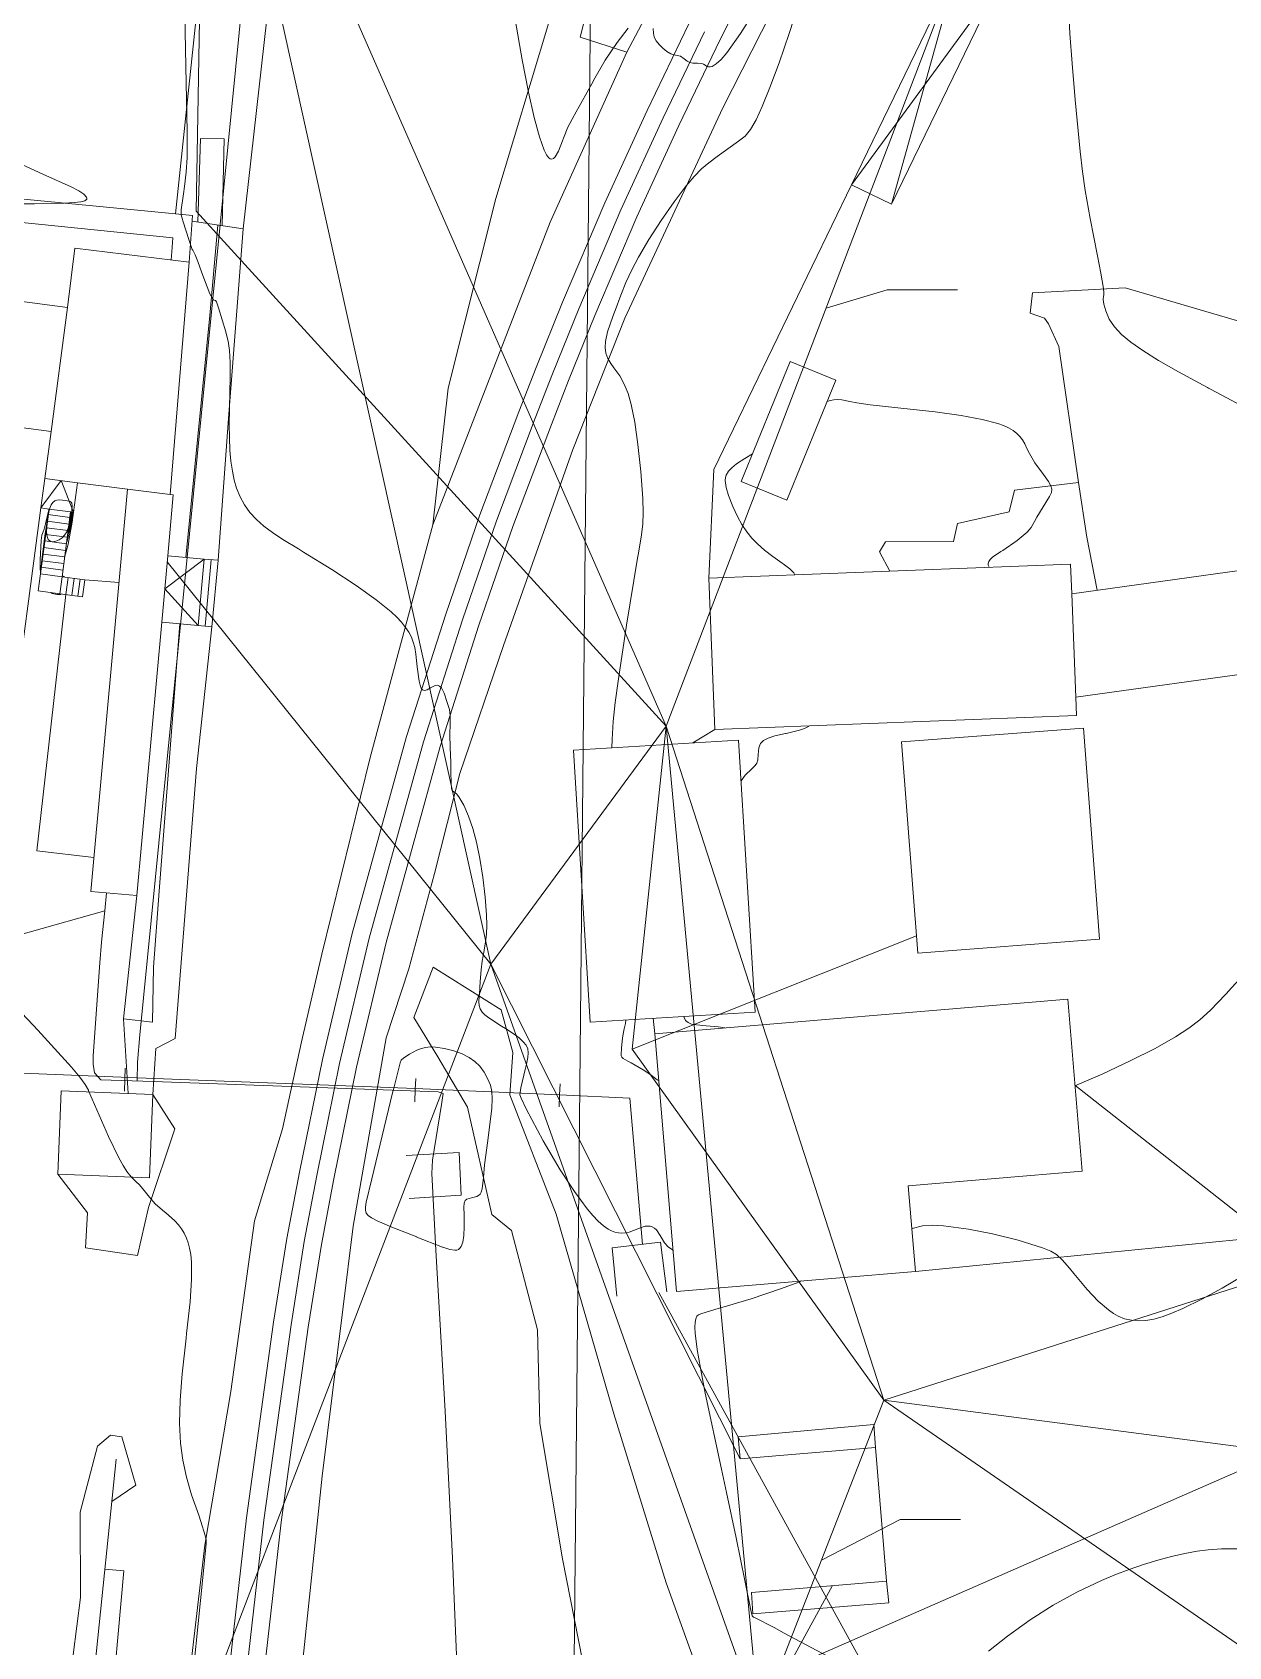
# Model space of a CAD drawing. Header units: metres. Extents: x 1233805 to 1234355, y 654698 to 655114.
# Drawn here: x 1233937.4 to 1233991.4, y 654830.2 to 654903 of the extents above; entities that cross this region are included whole.
import ezdxf

# ---------------------------------------------------------------- set-up
doc = ezdxf.new("R2010")
doc.units = ezdxf.units.M

msp = doc.modelspace()

# ---------------------------------------------------------------- linework, layer by layer
at = {"layer": 'ИИ_ВОДОПРОВОДЫ', "lineweight": 0}
for points in [[(1233967.944, 655082.797), (1233967.18, 655071.793), (1233964.522, 655012.19), (1233960.74, 654978.868), (1233962.888, 654934.908), (1233961.805, 654824.993), (1233961.762, 654810.371), (1233969.882, 654700.999)], [(1233961.805, 654824.993), (1234007.509, 654845.007), (1234046.966, 654859.039)]]:
    msp.add_lwpolyline(points, dxfattribs=at)
at = {"layer": 'ИИ_ГОРИЗОНТАЛИ_ОСН', "lineweight": 0}
for points, elevation in [([(1233944.134, 654911.732), (1233944.334, 654901.5), (1233944.383, 654898.561), (1233944.383, 654897.394), (1233944.35, 654896.729), (1233944.271, 654896.088), (1233944.221, 654895.754), (1233944.119, 654895.033), (1233944.114, 654894.809), (1233944.175, 654894.592), (1233944.194, 654894.537), (1233944.479, 654893.648), (1233944.508, 654893.557), (1233944.618, 654893.247), (1233944.642, 654893.206), (1233944.748, 654892.999), (1233944.871, 654892.694), (1233945.051, 654892.193), (1233945.41, 654891.238), (1233945.54, 654891.003), (1233945.595, 654890.95), (1233945.651, 654890.934), (1233945.667, 654890.933), (1233945.713, 654890.878), (1233945.784, 654890.655), (1233945.797, 654890.613), (1233946.127, 654889.522), (1233946.128, 654889.516), (1233946.241, 654889.1), (1233946.303, 654888.685), (1233946.333, 654888.146), (1233946.332, 654887.458), (1233946.313, 654886.826), (1233946.281, 654885.32), (1233946.317, 654884.19), (1233946.364, 654883.69), (1233946.43, 654883.238), (1233946.515, 654882.833), (1233946.62, 654882.471), (1233946.779, 654882.079), (1233946.979, 654881.717), (1233947.222, 654881.379), (1233947.513, 654881.061), (1233947.844, 654880.765), (1233948.24, 654880.467), (1233948.712, 654880.155), (1233949.404, 654879.734), (1233949.644, 654879.591), (1233950.914, 654878.808), (1233952.019, 654878.08), (1233952.914, 654877.44), (1233953.585, 654876.897), (1233953.844, 654876.655), (1233954.062, 654876.422), (1233954.243, 654876.196), (1233954.39, 654875.973), (1233954.502, 654875.754), (1233954.588, 654875.526), (1233954.652, 654875.28), (1233954.703, 654874.981), (1233954.77, 654874.417), (1233954.852, 654873.771), (1233954.894, 654873.584), (1233954.941, 654873.457), (1233955.01, 654873.371), (1233955.1, 654873.344), (1233955.21, 654873.373), (1233955.368, 654873.465), (1233955.454, 654873.519), (1233955.578, 654873.574), (1233955.683, 654873.584), (1233955.774, 654873.548), (1233955.856, 654873.466), (1233955.981, 654873.226), (1233956.125, 654872.812), (1233956.216, 654872.487), (1233956.25, 654872.225), (1233956.246, 654871.837), (1233956.239, 654871.369), (1233956.259, 654870.772), (1233956.284, 654870.102), (1233956.288, 654869.665), (1233956.294, 654869.175), (1233956.316, 654868.929), (1233956.349, 654868.833), (1233956.421, 654868.771), (1233956.538, 654868.678), (1233956.65, 654868.544), (1233956.863, 654868.177), (1233957.079, 654867.684), (1233957.273, 654867.122), (1233957.439, 654866.512), (1233957.594, 654865.768), (1233957.728, 654864.921), (1233957.831, 654864.031), (1233957.89, 654863.222), (1233957.9, 654862.762), (1233957.886, 654862.358), (1233957.85, 654862.004), (1233957.784, 654861.633), (1233957.78, 654861.616), (1233957.694, 654861.144), (1233957.646, 654860.739), (1233957.613, 654860.222), (1233957.575, 654859.648), (1233957.566, 654859.555), (1233957.547, 654859.301), (1233957.56, 654859.13), (1233957.608, 654858.979), (1233957.697, 654858.841), (1233957.821, 654858.715), (1233957.996, 654858.575), (1233958.57, 654858.206), (1233958.748, 654858.096), (1233959.102, 654857.867), (1233959.361, 654857.676), (1233959.552, 654857.502), (1233959.68, 654857.341), (1233959.752, 654857.181), (1233959.777, 654857.003), (1233959.76, 654856.798), (1233959.693, 654856.487), (1233959.637, 654856.249), (1233959.442, 654855.422), (1233959.39, 654855.107), (1233959.45, 654854.95), (1233959.685, 654854.478), (1233960.453, 654853.038), (1233961.217, 654851.731), (1233961.855, 654850.745), (1233962.427, 654849.971), (1233962.689, 654849.663), (1233962.935, 654849.407), (1233963.165, 654849.203), (1233963.378, 654849.053), (1233963.532, 654848.971), (1233963.686, 654848.914), (1233963.842, 654848.88), (1233964, 654848.869), (1233964.157, 654848.88), (1233964.321, 654848.913), (1233964.711, 654849.057), (1233964.913, 654849.138), (1233965.046, 654849.175), (1233965.165, 654849.189), (1233965.273, 654849.18), (1233965.372, 654849.148), (1233965.465, 654849.091), (1233965.553, 654849.01), (1233965.725, 654848.764), (1233965.771, 654848.679), (1233965.924, 654848.423), (1233966.082, 654848.244), (1233966.278, 654848.108), (1233966.299, 654848.099)], 2.5), ([(1233971.961, 654904.272), (1233971.543, 654902.991), (1233971.086, 654901.666), (1233970.675, 654900.55), (1233970.333, 654899.698), (1233970.052, 654899.092), (1233969.796, 654898.653), (1233969.556, 654898.359), (1233969.263, 654898.124), (1233969.26, 654898.121), (1233968.292, 654897.438), (1233967.914, 654897.157), (1233967.596, 654896.876), (1233967.26, 654896.529), (1233966.902, 654896.108), (1233966.356, 654895.392), (1233965.767, 654894.547), (1233965.214, 654893.687), (1233964.75, 654892.897), (1233964.451, 654892.327), (1233964.183, 654891.754), (1233963.944, 654891.178), (1233963.693, 654890.494), (1233963.663, 654890.41), (1233963.594, 654890.218), (1233963.357, 654889.521), (1233963.26, 654889.09), (1233963.247, 654888.819), (1233963.282, 654888.568), (1233963.366, 654888.328), (1233963.501, 654888.092), (1233963.638, 654887.908), (1233963.901, 654887.539), (1233964.101, 654887.171), (1233964.275, 654886.74), (1233964.42, 654886.242), (1233964.58, 654885.45), (1233964.725, 654884.438), (1233964.85, 654883.232), (1233964.938, 654882.001), (1233964.96, 654881.36), (1233964.943, 654880.87), (1233964.885, 654880.371), (1233964.75, 654879.548), (1233964.71, 654879.314), (1233964.212, 654876.3), (1233963.84, 654873.87), (1233963.698, 654872.807), (1233963.61, 654871.953), (1233963.558, 654871.142), (1233963.547, 654870.766)], 3), ([(1233965.416, 654903.21), (1233965.418, 654902.998), (1233965.459, 654902.822), (1233965.546, 654902.655), (1233965.675, 654902.49), (1233965.844, 654902.323), (1233966.03, 654902.173), (1233966.204, 654902.067), (1233966.338, 654902.016), (1233966.49, 654901.991), (1233966.648, 654901.957), (1233966.801, 654901.847), (1233966.945, 654901.736), (1233967.066, 654901.677), (1233967.204, 654901.649), (1233967.404, 654901.643), (1233967.608, 654901.632), (1233967.68, 654901.606), (1233967.756, 654901.555), (1233967.833, 654901.503), (1233967.906, 654901.48), (1233967.983, 654901.478), (1233968.065, 654901.498), (1233968.252, 654901.609), (1233968.474, 654901.816), (1233968.73, 654902.118), (1233969.345, 654902.99), (1233970.294, 654904.474)], 3), ([(1233984.142, 654904.291), (1233984.21, 654902.987), (1233984.304, 654901.629), (1233984.44, 654899.992), (1233984.664, 654897.66), (1233984.775, 654896.764), (1233984.901, 654895.907), (1233985.122, 654894.643), (1233985.45, 654892.956), (1233985.604, 654892.175), (1233985.724, 654891.475), (1233985.742, 654891.288), (1233985.737, 654891.177), (1233985.729, 654891.129), (1233985.712, 654890.988), (1233985.734, 654890.768), (1233985.822, 654890.467), (1233985.985, 654890.101), (1233986.219, 654889.758), (1233986.54, 654889.413), (1233986.949, 654889.067), (1233987.492, 654888.685), (1233988.211, 654888.24), (1233989.109, 654887.725), (1233990.408, 654887.015), (1233990.453, 654886.99), (1233990.551, 654886.937), (1233992.669, 654885.805)], 3.5), ([(1233959.192, 654903.612), (1233959.504, 654901.794), (1233959.787, 654900.331), (1233960.041, 654899.202), (1233960.28, 654898.322), (1233960.496, 654897.715), (1233960.596, 654897.516), (1233960.688, 654897.388), (1233960.761, 654897.333), (1233960.834, 654897.321), (1233960.907, 654897.349), (1233960.982, 654897.419), (1233961.134, 654897.678), (1233961.318, 654898.146), (1233961.361, 654898.262), (1233961.564, 654898.752), (1233961.849, 654899.289), (1233961.864, 654899.315), (1233962.716, 654900.855), (1233962.721, 654900.863), (1233963.251, 654901.781), (1233963.79, 654902.581), (1233964.276, 654903.223)], 3), ([(1233935.458, 654895.297), (1233937.51, 654895.307), (1233938.844, 654895.335), (1233939.298, 654895.358), (1233939.593, 654895.392), (1233939.78, 654895.443), (1233939.864, 654895.513), (1233939.87, 654895.558), (1233939.849, 654895.609), (1233939.728, 654895.731), (1233939.499, 654895.881), (1233939.16, 654896.063), (1233937.884, 654896.646), (1233936.203, 654897.41)], 2.5), ([(1233973.258, 654886.385), (1233973.397, 654886.431), (1233973.565, 654886.462), (1233973.732, 654886.469), (1233973.918, 654886.452), (1233974.279, 654886.385), (1233974.596, 654886.322), (1233975.199, 654886.236), (1233976.448, 654886.1), (1233976.574, 654886.087), (1233978.13, 654885.915), (1233979.304, 654885.752), (1233980.249, 654885.578), (1233980.952, 654885.393), (1233981.215, 654885.297), (1233981.444, 654885.192), (1233981.642, 654885.076), (1233981.811, 654884.947), (1233981.95, 654884.81), (1233982.069, 654884.656), (1233982.172, 654884.481), (1233982.286, 654884.237), (1233982.382, 654884.031), (1233982.627, 654883.616), (1233983.012, 654883.087), (1233983.244, 654882.772), (1233983.354, 654882.581), (1233983.395, 654882.43), (1233983.375, 654882.284), (1233983.288, 654882.096), (1233982.999, 654881.626), (1233982.714, 654881.162), (1233982.608, 654880.964), (1233982.455, 654880.696), (1233982.278, 654880.487), (1233981.832, 654880.113), (1233981.176, 654879.664), (1233981.096, 654879.614), (1233980.721, 654879.359), (1233980.615, 654879.261), (1233980.547, 654879.171), (1233980.514, 654879.082), (1233980.521, 654878.995), (1233980.566, 654878.91), (1233980.572, 654878.903)], 3), ([(1233971.8, 654878.564), (1233971.752, 654878.652), (1233971.576, 654878.84), (1233971.281, 654879.056), (1233971.227, 654879.093), (1233970.803, 654879.395), (1233970.437, 654879.682), (1233970.123, 654879.958), (1233969.863, 654880.222), (1233969.629, 654880.511), (1233969.416, 654880.831), (1233969.218, 654881.192), (1233969.005, 654881.652), (1233968.805, 654882.141), (1233968.697, 654882.51), (1233968.664, 654882.817), (1233968.676, 654882.949), (1233968.708, 654883.066), (1233968.801, 654883.235), (1233968.954, 654883.399), (1233969.174, 654883.569), (1233969.543, 654883.806), (1233969.89, 654884.028)], 3), ([(1233938.157, 654881.533), (1233938.143, 654881.499), (1233937.997, 654880.87), (1233937.943, 654880.618), (1233937.897, 654880.505), (1233937.839, 654880.35), (1233937.801, 654880.11), (1233937.759, 654879.245), (1233937.766, 654878.843), (1233937.779, 654878.67)], 2.5), ([(1233938.144, 654881.431), (1233938.12, 654881.265), (1233938.12, 654881.248)], 4.5), ([(1233938.109, 654881.165), (1233937.971, 654880.323), (1233937.825, 654879.109), (1233937.824, 654879.098), (1233937.771, 654878.62), (1233937.771, 654878.619), (1233937.773, 654878.618)], 3), ([(1233938.121, 654881.251), (1233937.999, 654880.443), (1233937.983, 654880.212)], 3.5), ([(1233938.862, 654879.35), (1233939.015, 654879.952), (1233939.197, 654880.942), (1233939.256, 654881.388)], 2.5), ([(1233938.954, 654880.043), (1233939.009, 654880.209), (1233939.103, 654880.59), (1233939.185, 654881.034), (1233939.232, 654881.391)], 3), ([(1233938.998, 654880.381), (1233939.04, 654880.506), (1233939.172, 654881.126)], 3.5), ([(1233939.089, 654881.065), (1233939.102, 654881.099), (1233939.147, 654881.309)], 4.5), ([(1233939.132, 654881.393), (1233939.134, 654881.401)], 5), ([(1233939.134, 654881.401), (1233939.135, 654881.404)], 5), ([(1233939.147, 654881.309), (1233939.159, 654881.401)], 4.5), ([(1233939.172, 654881.126), (1233939.208, 654881.394)], 3.5), ([(1233937.927, 654878.586), (1233937.927, 654878.586)], 3), ([(1233938.848, 654878.464), (1233938.836, 654878.485), (1233938.752, 654878.518)], 2.5), ([(1233938.734, 654878.383), (1233938.734, 654878.383)], 3), ([(1233938.243, 654877.766), (1233938.306, 654877.729), (1233938.526, 654877.674), (1233938.68, 654877.68), (1233938.721, 654877.703)], 2.5), ([(1233938.645, 654877.713), (1233938.645, 654877.713), (1233938.646, 654877.713)], 3), ([(1233969.373, 654869.267), (1233969.56, 654869.533), (1233969.857, 654869.82), (1233970.004, 654869.956), (1233970.081, 654870.067), (1233970.124, 654870.216), (1233970.146, 654870.455), (1233970.178, 654870.757), (1233970.252, 654870.949), (1233970.387, 654871.089), (1233970.6, 654871.202), (1233970.903, 654871.297), (1233971.383, 654871.403), (1233971.413, 654871.408), (1233972.013, 654871.553), (1233972.231, 654871.635), (1233972.413, 654871.73), (1233972.435, 654871.747)], 3), ([(1233984.434, 654855.519), (1233985.691, 654856.06), (1233986.928, 654856.637), (1233988.05, 654857.204), (1233988.967, 654857.717), (1233989.575, 654858.108), (1233990.076, 654858.494), (1233990.547, 654858.931), (1233991.221, 654859.633), (1233991.282, 654859.698), (1233991.344, 654859.764), (1233992.39, 654860.896), (1233993.17, 654861.805), (1233993.799, 654862.626), (1233994.055, 654863.001), (1233994.272, 654863.353), (1233994.522, 654863.824), (1233994.741, 654864.324), (1233994.935, 654864.862), (1233995.156, 654865.583), (1233995.286, 654866.006)], 2.5), ([(1233964.177, 654858.484), (1233964.164, 654858.325), (1233964.109, 654858.088), (1233964.085, 654858.005), (1233964.025, 654857.673), (1233963.98, 654857.209), (1233963.966, 654856.915), (1233963.972, 654856.862), (1233963.994, 654856.809), (1233964.059, 654856.75), (1233964.271, 654856.625), (1233964.412, 654856.547), (1233964.964, 654856.235), (1233965.306, 654856.01), (1233965.453, 654855.89), (1233965.595, 654855.779), (1233965.657, 654855.751)], 3), ([(1233968.638, 654858.126), (1233968.337, 654858.177), (1233967.802, 654858.224), (1233967.359, 654858.262), (1233967.132, 654858.301), (1233966.981, 654858.363), (1233966.875, 654858.458), (1233966.807, 654858.596), (1233966.799, 654858.644)], 3), ([(1233955.914, 654848.24), (1233955.918, 654848.238), (1233956.241, 654848.124), (1233956.459, 654848.093), (1233956.549, 654848.105), (1233956.627, 654848.137), (1233956.692, 654848.188), (1233956.745, 654848.259), (1233956.82, 654848.461), (1233956.866, 654848.759), (1233956.885, 654849.151), (1233956.878, 654849.689), (1233956.878, 654849.691), (1233956.873, 654850.032), (1233956.888, 654850.215), (1233956.931, 654850.333), (1233957.01, 654850.404), (1233957.217, 654850.458), (1233957.459, 654850.519), (1233957.538, 654850.563), (1233957.599, 654850.621), (1233957.653, 654850.719), (1233957.692, 654850.859), (1233957.75, 654851.378), (1233957.802, 654851.944), (1233957.946, 654853.044), (1233958.126, 654854.499), (1233958.146, 654854.924), (1233958.127, 654855.258), (1233958.068, 654855.538), (1233957.957, 654855.819), (1233957.788, 654856.129), (1233957.593, 654856.393), (1233957.366, 654856.615), (1233957.108, 654856.798), (1233956.794, 654856.954), (1233956.419, 654857.089), (1233955.999, 654857.194), (1233955.591, 654857.256), (1233955.348, 654857.267), (1233955.141, 654857.249), (1233954.958, 654857.203), (1233954.756, 654857.118), (1233954.414, 654856.939), (1233954.158, 654856.776), (1233954.043, 654856.667), (1233953.993, 654856.556), (1233953.857, 654856.004), (1233953.712, 654855.41), (1233953.658, 654855.19), (1233952.714, 654851.32), (1233952.469, 654850.259), (1233952.433, 654850.038), (1233952.432, 654849.897), (1233952.466, 654849.775), (1233952.552, 654849.67), (1233952.709, 654849.559), (1233952.955, 654849.429), (1233953.626, 654849.137), (1233954.744, 654848.695), (1233954.75, 654848.693), (1233955.914, 654848.24)], 2.5), ([(1233991.957, 654846.919), (1233991.073, 654846.39), (1233990.16, 654845.892), (1233989.307, 654845.473), (1233988.807, 654845.256), (1233988.375, 654845.097), (1233987.987, 654844.988), (1233987.631, 654844.925), (1233987.296, 654844.907), (1233986.979, 654844.935), (1233986.676, 654845.008), (1233986.384, 654845.129), (1233986.17, 654845.25), (1233985.949, 654845.402), (1233985.484, 654845.802), (1233984.989, 654846.325), (1233984.385, 654847.054), (1233984.191, 654847.295), (1233983.864, 654847.671), (1233983.608, 654847.903), (1233983.346, 654848.061), (1233982.973, 654848.209), (1233981.871, 654848.55), (1233980.713, 654848.842), (1233979.637, 654849.047), (1233978.513, 654849.196), (1233977.989, 654849.23), (1233977.562, 654849.194), (1233977.098, 654849.077), (1233977.076, 654849.069)], 2.5), ([(1233972.103, 654846.714), (1233971.977, 654846.661), (1233971.2, 654846.369), (1233969.833, 654845.91), (1233968.764, 654845.587)], 2.5), ([(1233968.764, 654845.587), (1233968.191, 654845.418), (1233967.559, 654845.23), (1233967.452, 654845.186), (1233967.383, 654845.116), (1233967.334, 654845.003), (1233967.305, 654844.844), (1233967.296, 654844.627), (1233967.308, 654844.352), (1233967.394, 654843.624), (1233967.539, 654842.779), (1233967.759, 654841.649), (1233968.492, 654838.22), (1233968.721, 654837.173), (1233969.157, 654835.118), (1233969.546, 654833.195), (1233969.559, 654833.128), (1233969.814, 654831.859), (1233969.876, 654831.607), (1233969.938, 654831.545), (1233969.946, 654831.542), (1233970.892, 654831.056), (1233971.295, 654830.837), (1233973.304, 654829.765)], 2.5), ([(1233980.538, 654830.003), (1233981.39, 654830.682), (1233982.413, 654831.424), (1233983.455, 654832.088), (1233984.524, 654832.678), (1233985.626, 654833.198), (1233986.242, 654833.453), (1233986.879, 654833.693), (1233987.525, 654833.913), (1233988.168, 654834.11), (1233988.793, 654834.279), (1233989.389, 654834.417), (1233989.944, 654834.52), (1233990.447, 654834.588), (1233991.053, 654834.627), (1233991.777, 654834.623)], 2.5)]:
    msp.add_lwpolyline(points, dxfattribs=dict(at, elevation=elevation))
at = {"layer": 'ИИ_ГОРИЗОНТАЛИ_УТОЛЩ', "lineweight": 0}
for points, elevation in [([(1233939.16, 654881.218), (1233939.186, 654881.421), (1233939.191, 654881.473), (1233939.194, 654881.494), (1233939.206, 654881.683), (1233939.187, 654881.801), (1233939.158, 654881.848), (1233939.109, 654881.88), (1233938.918, 654881.921), (1233938.619, 654881.944), (1233938.51, 654881.931), (1233938.42, 654881.902), (1233938.325, 654881.833), (1233938.25, 654881.724), (1233938.188, 654881.568), (1233938.134, 654881.349), (1233938.083, 654881.043), (1233938.054, 654880.741), (1233938.05, 654880.488), (1233938.072, 654880.299), (1233938.123, 654880.165), (1233938.205, 654880.085), (1233938.319, 654880.057), (1233938.466, 654880.083), (1233938.612, 654880.147), (1233938.746, 654880.24), (1233938.861, 654880.359), (1233938.954, 654880.5), (1233939.071, 654880.802), (1233939.16, 654881.218)], 4), ([(1233936.92, 654858.811), (1233937.442, 654858.248), (1233937.646, 654858.023), (1233938.257, 654857.356), (1233939.165, 654856.359), (1233939.551, 654855.902), (1233939.794, 654855.566), (1233939.934, 654855.31), (1233939.944, 654855.284), (1233940.099, 654854.905), (1233940.836, 654853.234), (1233941.307, 654852.266), (1233941.499, 654851.917), (1233941.666, 654851.651), (1233941.862, 654851.402), (1233942.095, 654851.182), (1233942.237, 654851.054), (1233942.508, 654850.715), (1233942.683, 654850.483), (1233942.953, 654850.195), (1233943.388, 654849.819), (1233943.416, 654849.797), (1233943.835, 654849.422), (1233943.995, 654849.243), (1233944.132, 654849.058), (1233944.254, 654848.859), (1233944.355, 654848.648), (1233944.438, 654848.425), (1233944.501, 654848.19), (1233944.552, 654847.897), (1233944.584, 654847.565), (1233944.59, 654846.769), (1233944.522, 654845.774), (1233944.364, 654844.334), (1233944.34, 654844.131), (1233944.16, 654842.521), (1233944.068, 654841.335), (1233944.043, 654840.294), (1233944.088, 654839.387), (1233944.19, 654838.633), (1233944.357, 654837.857), (1233944.586, 654837.063), (1233944.91, 654836.138), (1233945.009, 654835.866), (1233945.207, 654835.229), (1233945.243, 654835.028), (1233945.245, 654834.865), (1233945.083, 654833.19), (1233944.499, 654827.404)], 2)]:
    msp.add_lwpolyline(points, dxfattribs=dict(at, elevation=elevation))
at = {"layer": 'ИИ_ДОРОГИ_АД', "lineweight": 0}
for points in [[(1233949.962, 654918.59), (1233948.346, 654906.858), (1233946.912, 654894.171)], [(1233956.3, 654917.947), (1233955.42, 654913.982), (1233955.016, 654911.358), (1233954.613, 654909.003), (1233954.579, 654907.759), (1233955.319, 654905.931), (1233956.597, 654905.157), (1233958.952, 654904.619), (1233960.533, 654904.215), (1233960.701, 654903.475), (1233958.313, 654895.537), (1233956.156, 654886.98), (1233955.47, 654880.826)], [(1233944.864, 654894.477), (1233944.988, 654898.245), (1233946.058, 654898.227), (1233945.962, 654894.313)], [(1233945.77, 654894.342), (1233945.416, 654890.264), (1233944.336, 654879.351)], [(1233944.613, 654894.515), (1233946.912, 654894.171), (1233946.261, 654885.619), (1233945.781, 654879.219)], [(1233976.082, 654878.73), (1233975.619, 654879.595), (1233975.894, 654880.054), (1233978.96, 654880.072), (1233979.143, 654880.88), (1233981.474, 654881.412), (1233981.713, 654882.385), (1233984.6, 654882.735), (1233983.701, 654888.872), (1233983.242, 654889.882), (1233983.069, 654890.141), (1233982.413, 654890.372), (1233982.52, 654891.285), (1233986.707, 654891.506), (1233992.088, 654889.936), (1233996.142, 654879.923), (1233997.314, 654879.331)], [(1233955.47, 654880.826), (1233952.644, 654870.319)], [(1233939.768, 654878.343), (1233941.319, 654878.221)], [(1233938.918, 654877.677), (1233937.604, 654866.118), (1233940.184, 654865.815)], [(1233944.062, 654876.351), (1233943.119, 654864.302), (1233942.865, 654860.86), (1233942.829, 654858.378), (1233941.513, 654858.53)], [(1233945.507, 654876.223), (1233944.817, 654869.821), (1233943.847, 654857.653), (1233942.983, 654857.197), (1233942.845, 654855.124)], [(1233952.644, 654870.319), (1233950.459, 654861.453)], [(1233950.459, 654861.453), (1233949.547, 654857.5), (1233948.684, 654853.571)], [(1233962.586, 654827.758), (1233961.317, 654834.175), (1233960.294, 654840.277), (1233960.188, 654844.502), (1233959.025, 654848.986), (1233958.125, 654849.706), (1233957.033, 654854.552), (1233955.702, 654856.815), (1233954.609, 654858.602), (1233955.487, 654860.865), (1233958.556, 654858.947), (1233959.078, 654857.019), (1233958.946, 654855.11), (1233961.032, 654849.725), (1233963.638, 654840.712), (1233966.002, 654833.093), (1233968.19, 654826.985)], [(1233938.55, 654851.528), (1233939.888, 654849.781), (1233939.801, 654848.199), (1233942.142, 654847.852), (1233942.641, 654850.02), (1233943.833, 654853.574), (1233942.845, 654855.124)], [(1233948.684, 654853.571), (1233947.429, 654849.425), (1233946.353, 654841.727), (1233945.186, 654834.789), (1233944.112, 654825.681), (1233943.121, 654815.171), (1233941.922, 654805.424), (1233941.187, 654799.058)], [(1233940.996, 654836.766), (1233942.078, 654837.495), (1233941.443, 654839.682), (1233940.936, 654839.754), (1233940.348, 654839.261), (1233939.56, 654836.275), (1233939.572, 654832.425), (1233938.91, 654827.251), (1233939.996, 654827.03)], [(1233938.746, 654813.983), (1233939.43, 654813.782), (1233939.904, 654819.504), (1233940.885, 654826.449), (1233941.539, 654833.637), (1233940.682, 654833.708)]]:
    msp.add_lwpolyline(points, dxfattribs=at)
at = {"layer": 'ИИ_ДОРОГИ_ЖД', "lineweight": 0}
for points in [[(1233969.96, 654905.748), (1233968.435, 654902.72), (1233966.567, 654898.839), (1233964.674, 654894.713), (1233962.783, 654890.263), (1233961.593, 654887.336), (1233960.821, 654885.352), (1233959.083, 654880.739), (1233957.553, 654876.287), (1233955.802, 654870.814), (1233953.364, 654861.986), (1233952.031, 654856.357), (1233951.005, 654851.315), (1233950.447, 654848.361), (1233949.85, 654844.623), (1233948.633, 654835.828), (1233947.787, 654828.418)], [(1233967.017, 654903.418), (1233965.137, 654899.511), (1233963.228, 654895.352), (1233961.324, 654890.869), (1233960.125, 654887.92), (1233959.346, 654885.916), (1233957.597, 654881.275), (1233956.053, 654876.785), (1233954.288, 654871.265), (1233951.833, 654862.378), (1233950.488, 654856.696), (1233949.455, 654851.619), (1233948.891, 654848.633), (1233948.287, 654844.856), (1233947.066, 654836.026), (1233946.217, 654828.595)], [(1233967.73, 654903.067), (1233965.856, 654899.173), (1233963.956, 654895.031), (1233962.058, 654890.564), (1233960.863, 654887.626), (1233960.088, 654885.632), (1233958.345, 654881.005), (1233956.808, 654876.534), (1233955.05, 654871.038), (1233952.603, 654862.181), (1233951.265, 654856.525), (1233950.235, 654851.466), (1233949.674, 654848.496), (1233949.074, 654844.738), (1233947.854, 654835.927), (1233947.007, 654828.506)]]:
    msp.add_lwpolyline(points, dxfattribs=at)
at = {"layer": 'ИИ_ЛЭП_ВН', "lineweight": 0}
for points in [[(1233959.103, 655036.201), (1233949.847, 654978.253), (1233945.218, 654919.13), (1233958.083, 654861.007)], [(1233958.083, 654861.007), (1233937.683, 654807.794)], [(1233958.083, 654861.007), (1233970.192, 654826.909), (1233971.971, 654794.822), (1233974.531, 654745.11), (1233976.816, 654705.267), (1233977.1, 654701.12)]]:
    msp.add_lwpolyline(points, dxfattribs=at)
at = {"layer": 'ИИ_ЛЭП_НН', "lineweight": 0}
for points in [[(1233945.218, 654919.13), (1233944.802, 654894.963), (1233965.996, 654871.74)], [(1233945.218, 654919.13), (1233965.996, 654871.74)], [(1233965.996, 654871.74), (1233980.42, 654909.456)], [(1233973.208, 654890.598), (1233975.966, 654891.419), (1233979.139, 654891.419)], [(1233958.083, 654861.007), (1233943.49, 654879.144)], [(1233965.996, 654871.74), (1233958.083, 654861.007)], [(1233964.457, 654857.16), (1233965.996, 654871.74)], [(1233965.996, 654871.74), (1233975.816, 654841.333)], [(1233970.192, 654826.909), (1233965.996, 654871.74)], [(1233964.457, 654857.16), (1233977.281, 654862.282)], [(1233969.335, 654838.688), (1233958.083, 654861.007)], [(1233975.816, 654841.333), (1233964.457, 654857.16)], [(1233994.78, 654847.401), (1233984.432, 654855.544)], [(1233975.816, 654841.333), (1233994.78, 654847.401)], [(1233970.192, 654826.909), (1233975.816, 654841.333)], [(1233995.192, 654827.967), (1233975.816, 654841.333)], [(1233975.816, 654841.333), (1234027.123, 654834.629)], [(1233973.004, 654834.121), (1233976.557, 654835.956), (1233979.28, 654835.956)], [(1233970.192, 654826.909), (1233973.506, 654832.967)]]:
    msp.add_lwpolyline(points, dxfattribs=at)
at = {"layer": 'ИИ_ОБОРУДОВАНИЕ', "lineweight": 0}
msp.add_lwpolyline([(1233969.335, 654838.688), (1233975.433, 654839.203), (1233975.942, 654833.172), (1233969.844, 654832.658)], dxfattribs=at)
at = {"layer": 'ИИ_ОГРАДЫ', "lineweight": 0}
for points in [[(1233912.187, 654898.15), (1233919.57, 654897.199), (1233943.856, 654894.854), (1233948.88, 654942.547), (1233953.034, 654980.504), (1233954.746, 654995.55), (1233954.265, 654995.602), (1233939.404, 654997.193), (1233939.634, 654999.091)], [(1233974.358, 654896.153), (1233968.142, 654883.321), (1233967.923, 654878.414)], [(1233944.474, 654892.675), (1233944.633, 654894.775), (1233943.856, 654894.854)], [(1233941.721, 654855.169), (1233941.513, 654858.53), (1233942.112, 654864.095)], [(1233977.237, 654847.144), (1234005.255, 654849.908), (1234005.155, 654851.346)], [(1233969.335, 654838.688), (1233969.247, 654839.682), (1233975.361, 654840.228), (1233975.433, 654839.203)], [(1233941.192, 654838.665), (1233939.295, 654820.202), (1233937.47, 654799.534)], [(1233975.942, 654833.172), (1233976.046, 654832.187), (1233969.91, 654831.694), (1233969.844, 654832.658)]]:
    msp.add_lwpolyline(points, dxfattribs=at)
at = {"layer": 'ИИ_СООРУЖЕНИЕ', "lineweight": 0}
for points in [[(1233968.188, 654871.583), (1233967.205, 654870.988)], [(1233965.48, 654857.861), (1233965.411, 654858.559)]]:
    msp.add_lwpolyline(points, dxfattribs=at)
at = {"layer": 'ИИ_СТРОЕНИЕ', "lineweight": 0}
for points in [[(1233979.164, 654906.091), (1233974.358, 654896.153), (1233976.165, 654895.279), (1233980.971, 654905.217), (1233979.164, 654906.091)], [(1233979.164, 654906.091), (1233976.165, 654895.279)], [(1233974.358, 654896.153), (1233980.971, 654905.217)], [(1233848.423, 654896.908), (1233849.162, 654902.496), (1233938.99, 654890.62), (1233938.251, 654885.032), (1233848.423, 654896.908)], [(1233848.423, 654896.908), (1233938.251, 654885.032), (1233937.97, 654882.906), (1233937.795, 654881.581), (1233936.487, 654871.691), (1233846.659, 654883.567), (1233848.423, 654896.908)], [(1233938.99, 654890.62), (1233938.251, 654885.032), (1233937.97, 654882.906), (1233939.437, 654882.72), (1233941.705, 654882.433), (1233943.625, 654882.19), (1233944.474, 654892.675), (1233939.317, 654893.296), (1233938.99, 654890.62)], [(1233971.592, 654888.192), (1233969.379, 654882.78), (1233971.44, 654881.937), (1233973.652, 654887.35), (1233971.592, 654888.192)], [(1233937.97, 654882.906), (1233937.795, 654881.581), (1233938.158, 654881.533), (1233939.134, 654881.404), (1233939.261, 654881.387), (1233939.437, 654882.72), (1233937.97, 654882.906)], [(1233937.795, 654881.581), (1233938.703, 654882.813), (1233939.261, 654881.387)], [(1233940.044, 654864.284), (1233941.705, 654882.433), (1233943.625, 654882.19), (1233943.763, 654882.17), (1233943.515, 654879.427), (1233943.241, 654876.426), (1233942.112, 654864.095), (1233940.044, 654864.284)], [(1233937.771, 654878.607), (1233938.747, 654878.478), (1233939.134, 654881.404), (1233938.158, 654881.533), (1233937.771, 654878.607)], [(1233938.086, 654880.986), (1233939.061, 654880.857)], [(1233938.125, 654881.283), (1233939.101, 654881.154)], [(1233937.968, 654880.094), (1233938.943, 654879.965)], [(1233938.007, 654880.391), (1233938.983, 654880.262)], [(1233938.046, 654880.689), (1233939.022, 654880.56)], [(1233937.889, 654879.499), (1233938.865, 654879.37)], [(1233937.928, 654879.796), (1233938.904, 654879.667)], [(1233944.883, 654876.276), (1233945.157, 654879.276), (1233943.515, 654879.427), (1233943.241, 654876.426), (1233944.883, 654876.276)], [(1233945.157, 654879.276), (1233943.378, 654877.926), (1233944.883, 654876.276)], [(1233945.157, 654879.276), (1233944.883, 654876.276), (1233945.507, 654876.223), (1233945.781, 654879.219), (1233945.157, 654879.276)], [(1233945.469, 654879.248), (1233945.195, 654876.249)], [(1233937.67, 654877.842), (1233937.771, 654878.607), (1233938.747, 654878.478), (1233938.646, 654877.713), (1233937.67, 654877.842)], [(1233937.81, 654878.904), (1233938.786, 654878.775)], [(1233937.85, 654879.201), (1233938.825, 654879.072)], [(1233967.923, 654878.414), (1233984.24, 654879.045), (1233984.291, 654877.709), (1233984.472, 654873.05), (1233984.504, 654872.214), (1233968.188, 654871.583), (1233967.923, 654878.414)], [(1233992.511, 654878.85), (1233984.291, 654877.709), (1233984.472, 654873.05), (1233993.15, 654874.255), (1233992.511, 654878.85)], [(1233938.747, 654878.478), (1233938.646, 654877.713), (1233939.667, 654877.578), (1233939.768, 654878.343), (1233938.747, 654878.478)], [(1233939.019, 654878.442), (1233938.918, 654877.677)], [(1233939.292, 654878.406), (1233939.191, 654877.641)], [(1233939.565, 654878.37), (1233939.464, 654877.605)], [(1233976.616, 654871.024), (1233977.341, 654861.503), (1233985.548, 654862.128), (1233984.823, 654871.649), (1233976.616, 654871.024)], [(1233961.817, 654870.661), (1233962.563, 654858.386), (1233970.007, 654858.839), (1233969.261, 654871.113), (1233961.817, 654870.661)], [(1233965.48, 654857.861), (1233966.455, 654846.24), (1233977.237, 654847.144), (1233976.913, 654851.008), (1233984.757, 654851.666), (1233984.107, 654859.423), (1233965.48, 654857.861)], [(1233942.845, 654855.124), (1233938.702, 654855.291), (1233938.55, 654851.528), (1233942.693, 654851.36), (1233942.845, 654855.124)]]:
    msp.add_lwpolyline(points, dxfattribs=at)
at = {"layer": 'ИИ_ТЕПЛОТРАССА', "lineweight": 0}
for points in [[(1233942.251, 654857.814), (1233952.777, 654963.999)], [(1233913.842, 654897.31), (1233913.871, 654897.03), (1233914.064, 654896.888), (1233914.258, 654896.796), (1233916.277, 654896.551), (1233928.006, 654895.339), (1233937.682, 654894.385), (1233943.74, 654893.771), (1233943.691, 654893.143), (1233943.668, 654892.772)], [(1233940.751, 654864.219), (1233940.677, 654863.41), (1233940.564, 654862.435), (1233940.519, 654861.999), (1233940.446, 654861.058), (1233940.156, 654856.859), (1233940.156, 654856.483), (1233940.213, 654856.103), (1233940.496, 654855.787), (1233942.863, 654855.706), (1233955.719, 654855.238), (1233955.938, 654855.165), (1233955.865, 654854.672), (1233955.454, 654852.157), (1233955.425, 654851.555), (1233955.613, 654848.1), (1233956.032, 654840.838), (1233956.363, 654834.204), (1233956.664, 654826.916)], [(1233940.678, 654863.412), (1233930.416, 654860.522), (1233929, 654860.251)], [(1233942.139, 654855.731), (1233942.149, 654856.578), (1233942.251, 654857.814)], [(1233931.516, 654856.298), (1233932.919, 654856.228), (1233933.588, 654856.219), (1233942.15, 654855.868), (1233954.679, 654855.389), (1233961.191, 654855.111), (1233964.364, 654854.96)], [(1233964.922, 654848.362), (1233964.364, 654854.96)], [(1233965.667, 654846.192), (1233978.625, 654822.583), (1233990.812, 654810.725)]]:
    msp.add_lwpolyline(points, dxfattribs=at)
at = {"layer": 'ИИ_ТЕПЛОТРАССА', "color": 7, "lineweight": 0}
for points in [[(1233941.598, 654856.315), (1233941.579, 654855.817), (1233941.557, 654855.265)], [(1233954.7, 654855.839), (1233954.681, 654855.341), (1233954.66, 654854.789)], [(1233961.21, 654855.61), (1233961.191, 654855.111), (1233961.17, 654854.56)], [(1233954.261, 654852.375), (1233956.657, 654852.504), (1233956.756, 654850.583), (1233954.4, 654850.425)]]:
    msp.add_lwpolyline(points, dxfattribs=at)
at = {"layer": 'ИИ_ТРУБОПРОВОДЫ', "lineweight": 0}
msp.add_lwpolyline([(1233966.02, 654846.225), (1233965.742, 654848.455), (1233963.562, 654848.207), (1233963.77, 654846.017)], dxfattribs=at)
at = {"layer": 'ИИ_УГОДЬЯ', "lineweight": 0}
for points in [[(1233949.599, 654829.448), (1233950.476, 654837.905), (1233951.87, 654849.177), (1233953.36, 654857.671), (1233954.392, 654860.788), (1233955.552, 654865.094), (1233956.694, 654869.607), (1233958.666, 654875.374), (1233961.78, 654884.222), (1233964.138, 654890.145), (1233968.556, 654899.629), (1233972.035, 654906.497), (1233976.277, 654914.391), (1233981.463, 654922.849), (1233987.197, 654931.057), (1233990.583, 654933.67)], [(1233957.203, 654911.226), (1233958.032, 654914.587), (1233969.093, 654911.347), (1233964.223, 654902.141), (1233962.116, 654902.812), (1233962.836, 654905.677)], [(1233955.47, 654880.826), (1233960.757, 654894.474), (1233964.223, 654902.141)], [(1233985.435, 654877.868), (1233984.967, 654880.269), (1233984.6, 654882.735)]]:
    msp.add_lwpolyline(points, dxfattribs=at)

doc.saveas('drawing.dxf')
